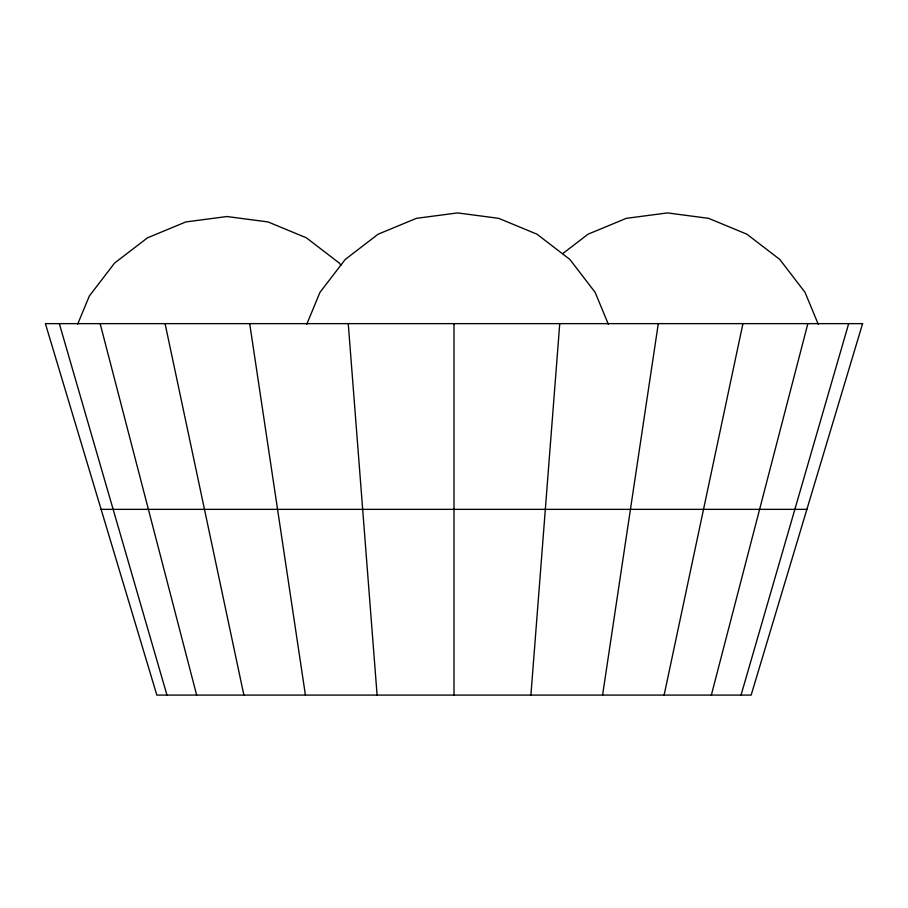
<?xml version="1.0" encoding="UTF-8"?>
<svg xmlns="http://www.w3.org/2000/svg" width="908" height="908" viewBox="0 0 908 908"><rect width="100%" height="100%" fill="white"/><g stroke="black" fill="none" stroke-linecap="round" stroke-linejoin="round"><path stroke-width="1.36" d="M530.908 695.085L559.748 323.634M602.583 695.085L658.3 323.634M664.123 695.085L742.926 323.634M711.35 695.085L807.859 323.634M741.041 695.085L848.674 323.634M77.725 324.054L89.359 295.963L114.601 263.059L147.505 237.817L185.822 221.938L226.943 216.535L268.053 221.938L306.371 237.817L339.274 263.059L340.954 265.25M306.745 324.281L319.968 292.342L345.222 259.45L378.114 234.196L416.431 218.329L457.553 212.915L498.662 218.329L536.98 234.196L569.884 259.45L595.126 292.342L608.36 324.281M562.801 253.559L588.021 234.196L626.338 218.329L667.459 212.915L708.569 218.329L746.887 234.196L779.79 259.45L805.033 292.342L818.267 324.281M101.117 509.354L806.883 509.354M59.326 323.634L166.958 695.085M100.141 323.634L196.65 695.085M165.074 323.634L243.877 695.085M249.7 323.634L305.417 695.085M348.252 323.634L377.092 695.085M454 323.634L454 695.085M862.6 323.634L751.166 695.085L156.834 695.085L45.4 323.634L862.6 323.634"/></g></svg>
